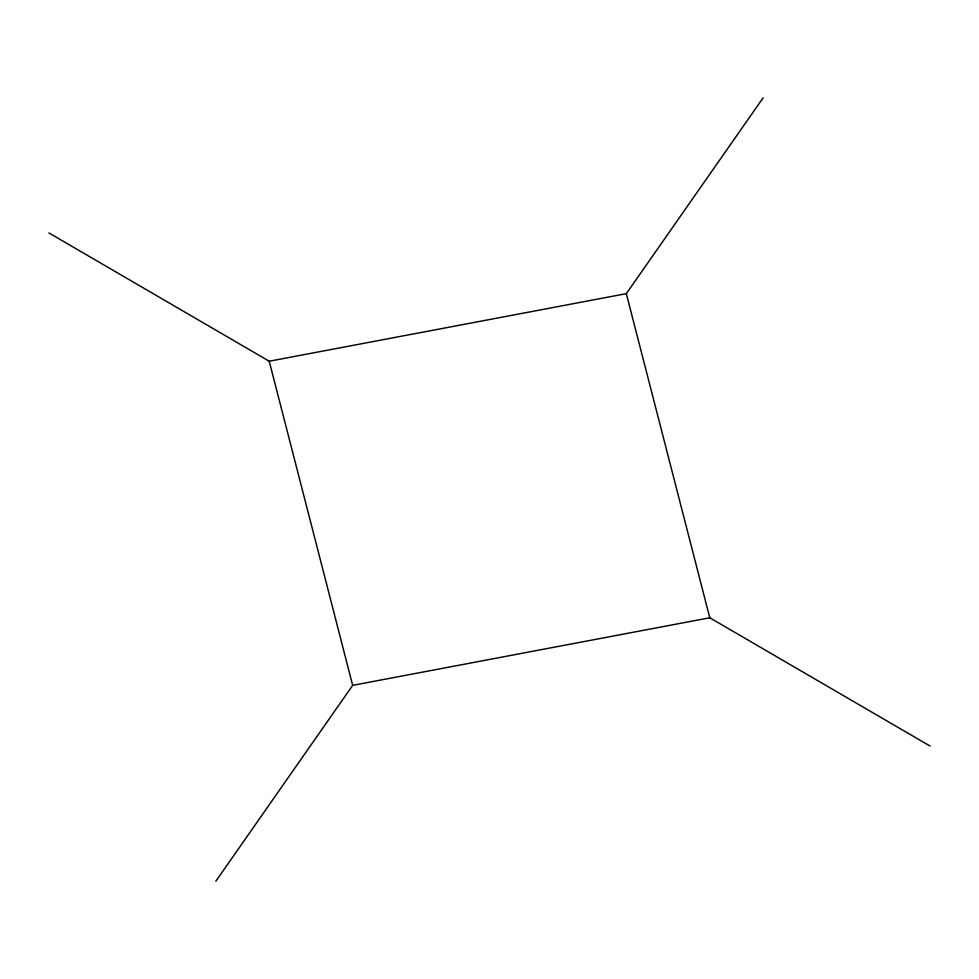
<?xml version="1.0" encoding="UTF-8"?>
<svg xmlns="http://www.w3.org/2000/svg" width="979" height="979" viewBox="0 0 979 979"><rect width="100%" height="100%" fill="white"/><g stroke="black" fill="none" stroke-linecap="round" stroke-linejoin="round"><path stroke-width="1.47" d="M215.845 881.198L352.673 685.349L709.775 617.773L930.05 746.047M48.95 232.953L269.225 361.227L626.327 293.651L763.155 97.802M626.327 293.651L709.775 617.773M269.225 361.227L352.673 685.349"/></g></svg>
